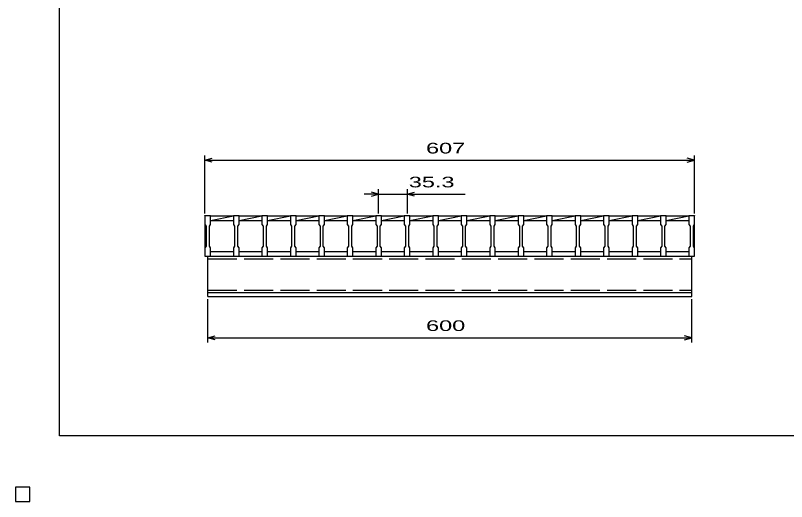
# Model space of a CAD drawing. Units: millimetres, scale not verified. Extents: x -1092 to 1039, y -770 to 632.
# Drawn here: x -1092 to -136, y -770 to -167 of the extents above; entities that cross this region are included whole.
import ezdxf
from ezdxf.enums import TextEntityAlignment as Align

# ---------------------------------------------------------------- set-up
doc = ezdxf.new("R2010")
doc.units = ezdxf.units.MM
doc.header["$LTSCALE"] = 6
doc.linetypes.add('DASHED', pattern=[7.5, 6, -1.5])
for name, color, linetype, lineweight in [('0_2', 150, 'Continuous', 25), ('16', 3, 'Continuous', 25), ('22', 4, 'Continuous', 25), ('24', 2, 'Continuous', 25), ('32', 4, 'Continuous', 25)]:
    doc.layers.add(name, color=color, linetype=linetype, lineweight=lineweight)
doc.styles.add('ベクトル', font='')
doc.styles.get('ベクトル').set_extended_font_data('ベクトル')

msp = doc.modelspace()

# ---------------------------------------------------------------- linework, layer by layer
at = {"layer": '0_2'}
for p, q in [((-1037.4, -687.9), (-1037.4, 632.1)), ((1038.6, -687.9), (-1037.4, -687.9)), ((-1074, -751.5), (-1092, -751.5)), ((-1092, -751.5), (-1092, -769.5)), ((-1074, -751.5), (-1092, -751.5)), ((-1092, -751.5), (-1092, -769.5)), ((-1074, -751.5), (-1092, -751.5)), ((-1092, -751.5), (-1092, -769.5)), ((-1074, -751.5), (-1092, -751.5)), ((-1092, -751.5), (-1092, -769.5)), ((-1074, -751.5), (-1092, -751.5)), ((-1092, -751.5), (-1092, -769.5)), ((-1074, -769.5), (-1074, -751.5)), ((-1074, -769.5), (-1074, -751.5)), ((-1074, -769.5), (-1074, -751.5)), ((-1074, -769.5), (-1074, -751.5)), ((-1074, -769.5), (-1074, -751.5)), ((-1092, -769.5), (-1074, -769.5)), ((-1092, -769.5), (-1074, -769.5)), ((-1092, -769.5), (-1074, -769.5)), ((-1092, -769.5), (-1074, -769.5)), ((-1092, -769.5), (-1074, -769.5))]:
    msp.add_line(p, q, dxfattribs=at)
at = {"layer": '16'}
for p, q in [((-857, -415.5), (-857, -414.8)), ((-857, -414.8), (-850, -414.8)), ((-857, -415.5), (-857, -426)), ((-850, -415.5), (-857, -415.5)), ((-857, -415.5), (-857, -459.5)), ((-850, -414.8), (-850, -415.5)), ((-850, -426), (-850, -415.5)), ((-850, -415.5), (-821.7, -415.5)), ((-850, -421), (-821.7, -415.5)), ((-821.7, -415.5), (-821.7, -414.8)), ((-821.7, -414.8), (-814.7, -414.8)), ((-821.7, -415.5), (-821.7, -426)), ((-814.7, -415.5), (-821.7, -415.5)), ((-814.7, -414.8), (-814.7, -415.5)), ((-814.7, -426), (-814.7, -415.5)), ((-814.7, -415.5), (-786.4, -415.5)), ((-814.7, -421), (-786.4, -415.5)), ((-786.4, -415.5), (-786.4, -414.8)), ((-786.4, -414.8), (-779.4, -414.8)), ((-786.4, -415.5), (-786.4, -426)), ((-779.4, -415.5), (-786.4, -415.5)), ((-779.4, -414.8), (-779.4, -415.5)), ((-779.4, -426), (-779.4, -415.5)), ((-779.4, -415.5), (-751.1, -415.5)), ((-779.4, -421), (-751.1, -415.5)), ((-751.1, -415.5), (-751.1, -414.8)), ((-751.1, -414.8), (-744.1, -414.8)), ((-751.1, -415.5), (-751.1, -426)), ((-744.1, -415.5), (-751.1, -415.5)), ((-744.1, -414.8), (-744.1, -415.5)), ((-744.1, -426), (-744.1, -415.5)), ((-744.1, -415.5), (-715.8, -415.5)), ((-744.1, -421), (-715.8, -415.5)), ((-715.8, -415.5), (-715.8, -414.8)), ((-715.8, -414.8), (-708.8, -414.8)), ((-715.8, -415.5), (-715.8, -426)), ((-708.8, -415.5), (-715.8, -415.5)), ((-708.8, -414.8), (-708.8, -415.5)), ((-708.8, -426), (-708.8, -415.5)), ((-708.8, -415.5), (-680.5, -415.5)), ((-708.8, -421), (-680.5, -415.5)), ((-680.5, -415.5), (-680.5, -414.8)), ((-680.5, -414.8), (-673.5, -414.8)), ((-680.5, -415.5), (-680.5, -426)), ((-673.5, -415.5), (-680.5, -415.5)), ((-673.5, -414.8), (-673.5, -415.5)), ((-673.5, -426), (-673.5, -415.5)), ((-673.5, -415.5), (-645.2, -415.5)), ((-673.5, -421), (-645.2, -415.5)), ((-645.2, -415.5), (-645.2, -414.8)), ((-645.2, -414.8), (-638.2, -414.8)), ((-645.2, -415.5), (-645.2, -426)), ((-638.2, -415.5), (-645.2, -415.5)), ((-638.2, -414.8), (-638.2, -415.5)), ((-638.2, -426), (-638.2, -415.5)), ((-638.2, -415.5), (-609.9, -415.5)), ((-638.2, -421), (-609.9, -415.5)), ((-609.9, -415.5), (-609.9, -414.8)), ((-609.9, -414.8), (-602.9, -414.8)), ((-609.9, -415.5), (-609.9, -426)), ((-602.9, -415.5), (-609.9, -415.5)), ((-602.9, -414.8), (-602.9, -415.5)), ((-602.9, -426), (-602.9, -415.5)), ((-602.9, -415.5), (-574.6, -415.5)), ((-602.9, -421), (-574.6, -415.5)), ((-574.6, -415.5), (-574.6, -414.8)), ((-574.6, -414.8), (-567.6, -414.8)), ((-574.6, -415.5), (-574.6, -426)), ((-567.6, -415.5), (-574.6, -415.5)), ((-567.6, -414.8), (-567.6, -415.5)), ((-567.6, -426), (-567.6, -415.5)), ((-567.6, -415.5), (-539.3, -415.5)), ((-567.6, -421), (-539.3, -415.5)), ((-539.3, -415.5), (-539.3, -414.8)), ((-539.3, -414.8), (-532.3, -414.8)), ((-539.3, -415.5), (-539.3, -426)), ((-532.3, -415.5), (-539.3, -415.5)), ((-532.3, -414.8), (-532.3, -415.5)), ((-532.3, -426), (-532.3, -415.5)), ((-532.3, -415.5), (-504, -415.5)), ((-532.3, -421), (-504, -415.5)), ((-504, -415.5), (-504, -414.8)), ((-504, -414.8), (-497, -414.8)), ((-504, -415.5), (-504, -426)), ((-497, -415.5), (-504, -415.5)), ((-497, -414.8), (-497, -415.5)), ((-497, -426), (-497, -415.5)), ((-497, -415.5), (-468.7, -415.5)), ((-497, -421), (-468.7, -415.5)), ((-468.7, -415.5), (-468.7, -414.8)), ((-468.7, -414.8), (-461.7, -414.8)), ((-468.7, -415.5), (-468.7, -426)), ((-461.7, -415.5), (-468.7, -415.5)), ((-461.7, -414.8), (-461.7, -415.5)), ((-461.7, -426), (-461.7, -415.5)), ((-461.7, -415.5), (-433.4, -415.5)), ((-461.7, -421), (-433.4, -415.5)), ((-433.4, -415.5), (-433.4, -414.8)), ((-433.4, -414.8), (-426.4, -414.8)), ((-433.4, -415.5), (-433.4, -426)), ((-426.4, -415.5), (-433.4, -415.5)), ((-426.4, -414.8), (-426.4, -415.5)), ((-426.4, -426), (-426.4, -415.5)), ((-426.4, -415.5), (-398.1, -415.5)), ((-426.4, -421), (-398.1, -415.5)), ((-398.1, -415.5), (-398.1, -414.8)), ((-398.1, -414.8), (-391.1, -414.8)), ((-398.1, -415.5), (-398.1, -426)), ((-391.1, -415.5), (-398.1, -415.5)), ((-391.1, -414.8), (-391.1, -415.5)), ((-391.1, -426), (-391.1, -415.5)), ((-391.1, -415.5), (-362.8, -415.5)), ((-391.1, -421), (-362.8, -415.5)), ((-362.8, -415.5), (-362.8, -414.8)), ((-362.8, -414.8), (-355.8, -414.8)), ((-362.8, -415.5), (-362.8, -426)), ((-355.8, -415.5), (-362.8, -415.5)), ((-355.8, -414.8), (-355.8, -415.5)), ((-355.8, -426), (-355.8, -415.5)), ((-355.8, -415.5), (-327.5, -415.5)), ((-355.8, -421), (-327.5, -415.5)), ((-327.5, -415.5), (-327.5, -414.8)), ((-327.5, -414.8), (-320.5, -414.8)), ((-327.5, -415.5), (-327.5, -426)), ((-320.5, -415.5), (-327.5, -415.5)), ((-320.5, -414.8), (-320.5, -415.5)), ((-320.5, -426), (-320.5, -415.5)), ((-320.5, -415.5), (-292.2, -415.5)), ((-320.5, -421), (-292.2, -415.5)), ((-292.2, -415.5), (-292.2, -414.8)), ((-292.2, -414.8), (-285.2, -414.8)), ((-292.2, -415.5), (-292.2, -426)), ((-285.2, -415.5), (-292.2, -415.5)), ((-285.2, -414.8), (-285.2, -415.5)), ((-285.2, -426), (-285.2, -415.5)), ((-285.2, -415.5), (-257, -415.5)), ((-285.2, -421), (-257, -415.519)), ((-257, -415.5), (-257, -414.8)), ((-257, -414.8), (-250, -414.8)), ((-257, -415.5), (-257, -426)), ((-250, -415.5), (-257, -415.5)), ((-250, -414.8), (-250, -415.5)), ((-250, -426), (-250, -415.5)), ((-250, -459.5), (-250, -415.5)), ((-857, -426), (-855.5, -428)), ((-855.5, -428), (-855.5, -453)), ((-851.5, -428), (-850, -426)), ((-851.5, -453), (-851.5, -428)), ((-850, -421), (-821.7, -421)), ((-821.7, -426), (-820.2, -428)), ((-820.2, -428), (-820.2, -453)), ((-816.2, -428), (-814.7, -426)), ((-816.2, -453), (-816.2, -428)), ((-814.7, -421), (-786.4, -421)), ((-786.4, -426), (-784.9, -428)), ((-784.9, -428), (-784.9, -453)), ((-780.9, -428), (-779.4, -426)), ((-780.9, -453), (-780.9, -428)), ((-779.4, -421), (-751.1, -421)), ((-751.1, -426), (-749.6, -428)), ((-749.6, -428), (-749.6, -453)), ((-745.6, -428), (-744.1, -426)), ((-745.6, -453), (-745.6, -428)), ((-744.1, -421), (-715.8, -421)), ((-715.8, -426), (-714.3, -428)), ((-714.3, -428), (-714.3, -453)), ((-710.3, -428), (-708.8, -426)), ((-710.3, -453), (-710.3, -428)), ((-708.8, -421), (-680.5, -421)), ((-680.5, -426), (-679, -428)), ((-679, -428), (-679, -453)), ((-675, -428), (-673.5, -426)), ((-675, -453), (-675, -428)), ((-673.5, -421), (-645.2, -421)), ((-645.2, -426), (-643.7, -428)), ((-643.7, -428), (-643.7, -453)), ((-639.7, -428), (-638.2, -426)), ((-639.7, -453), (-639.7, -428)), ((-638.2, -421), (-609.9, -421)), ((-609.9, -426), (-608.4, -428)), ((-608.4, -428), (-608.4, -453)), ((-604.4, -428), (-602.9, -426)), ((-604.4, -453), (-604.4, -428)), ((-602.9, -421), (-574.6, -421)), ((-574.6, -426), (-573.1, -428)), ((-573.1, -428), (-573.1, -453)), ((-569.1, -428), (-567.6, -426)), ((-569.1, -453), (-569.1, -428)), ((-567.6, -421), (-539.3, -421)), ((-539.3, -426), (-537.8, -428)), ((-537.8, -428), (-537.8, -453)), ((-533.8, -428), (-532.3, -426)), ((-533.8, -453), (-533.8, -428)), ((-532.3, -421), (-504, -421)), ((-504, -426), (-502.5, -428)), ((-502.5, -428), (-502.5, -453)), ((-498.5, -428), (-497, -426)), ((-498.5, -453), (-498.5, -428)), ((-497, -421), (-468.7, -421)), ((-468.7, -426), (-467.2, -428)), ((-467.2, -428), (-467.2, -453)), ((-463.2, -428), (-461.7, -426)), ((-463.2, -453), (-463.2, -428)), ((-461.7, -421), (-433.4, -421)), ((-433.4, -426), (-431.9, -428)), ((-431.9, -428), (-431.9, -453)), ((-427.9, -428), (-426.4, -426)), ((-427.9, -453), (-427.9, -428)), ((-426.4, -421), (-398.1, -421)), ((-398.1, -426), (-396.6, -428)), ((-396.6, -428), (-396.6, -453)), ((-392.6, -428), (-391.1, -426)), ((-392.6, -453), (-392.6, -428)), ((-391.1, -421), (-362.8, -421)), ((-362.8, -426), (-361.3, -428)), ((-361.3, -428), (-361.3, -453)), ((-357.3, -428), (-355.8, -426)), ((-357.3, -453), (-357.3, -428)), ((-355.8, -421), (-327.5, -421)), ((-327.5, -426), (-326, -428)), ((-326, -428), (-326, -453)), ((-322, -428), (-320.5, -426)), ((-322, -453), (-322, -428)), ((-320.5, -421), (-292.2, -421)), ((-292.2, -426), (-290.7, -428)), ((-290.7, -428), (-290.7, -453)), ((-286.7, -428), (-285.2, -426)), ((-286.7, -453), (-286.7, -428)), ((-285.2, -421), (-257, -421)), ((-257, -426), (-255.5, -428)), ((-255.5, -428), (-255.5, -453)), ((-251.5, -428), (-250, -426)), ((-251.5, -453), (-251.5, -428)), ((-855.5, -453), (-857, -455)), ((-857, -455), (-857, -465.5)), ((-850, -455), (-851.5, -453)), ((-850, -465.5), (-850, -455)), ((-820.2, -453), (-821.7, -455)), ((-821.7, -455), (-821.7, -465.5)), ((-814.7, -455), (-816.2, -453)), ((-814.7, -465.5), (-814.7, -455)), ((-784.9, -453), (-786.4, -455)), ((-786.4, -455), (-786.4, -465.5)), ((-779.4, -455), (-780.9, -453)), ((-779.4, -465.5), (-779.4, -455)), ((-749.6, -453), (-751.1, -455)), ((-751.1, -455), (-751.1, -465.5)), ((-744.1, -455), (-745.6, -453)), ((-744.1, -465.5), (-744.1, -455)), ((-714.3, -453), (-715.8, -455)), ((-715.8, -455), (-715.8, -465.5)), ((-708.8, -455), (-710.3, -453)), ((-708.8, -465.5), (-708.8, -455)), ((-679, -453), (-680.5, -455)), ((-680.5, -455), (-680.5, -465.5)), ((-673.5, -455), (-675, -453)), ((-673.5, -465.5), (-673.5, -455)), ((-643.7, -453), (-645.2, -455)), ((-645.2, -455), (-645.2, -465.5)), ((-638.2, -455), (-639.7, -453)), ((-638.2, -465.5), (-638.2, -455)), ((-608.4, -453), (-609.9, -455)), ((-609.9, -455), (-609.9, -465.5)), ((-602.9, -455), (-604.4, -453)), ((-602.9, -465.5), (-602.9, -455)), ((-573.1, -453), (-574.6, -455)), ((-574.6, -455), (-574.6, -465.5)), ((-567.6, -455), (-569.1, -453)), ((-567.6, -465.5), (-567.6, -455)), ((-537.8, -453), (-539.3, -455)), ((-539.3, -455), (-539.3, -465.5)), ((-532.3, -455), (-533.8, -453)), ((-532.3, -465.5), (-532.3, -455)), ((-502.5, -453), (-504, -455)), ((-504, -455), (-504, -465.5)), ((-497, -455), (-498.5, -453)), ((-497, -465.5), (-497, -455)), ((-467.2, -453), (-468.7, -455)), ((-468.7, -455), (-468.7, -465.5)), ((-461.7, -455), (-463.2, -453)), ((-461.7, -465.5), (-461.7, -455)), ((-431.9, -453), (-433.4, -455)), ((-433.4, -455), (-433.4, -465.5)), ((-426.4, -455), (-427.9, -453)), ((-426.4, -465.5), (-426.4, -455)), ((-396.6, -453), (-398.1, -455)), ((-398.1, -455), (-398.1, -465.5)), ((-391.1, -455), (-392.6, -453)), ((-391.1, -465.5), (-391.1, -455)), ((-361.3, -453), (-362.8, -455)), ((-362.8, -455), (-362.8, -465.5)), ((-355.8, -455), (-357.3, -453)), ((-355.8, -465.5), (-355.8, -455)), ((-326, -453), (-327.5, -455)), ((-327.5, -455), (-327.5, -465.5)), ((-320.5, -455), (-322, -453)), ((-320.5, -465.5), (-320.5, -455)), ((-290.7, -453), (-292.2, -455)), ((-292.2, -455), (-292.2, -465.5)), ((-285.2, -455), (-286.7, -453)), ((-285.2, -465.5), (-285.2, -455)), ((-255.5, -453), (-257, -455)), ((-257, -455), (-257, -465.5)), ((-250, -455), (-251.5, -453)), ((-250, -465.5), (-250, -455)), ((-857, -465.5), (-850, -465.5)), ((-853.5, -465.5), (-253.5, -465.5)), ((-853.5, -510.5), (-853.5, -465.5)), ((-850, -459.5), (-821.7, -459.5)), ((-821.7, -465.5), (-814.7, -465.5)), ((-814.7, -459.5), (-786.4, -459.5)), ((-786.4, -465.5), (-779.4, -465.5)), ((-779.4, -459.5), (-751.1, -459.5)), ((-751.1, -465.5), (-744.1, -465.5)), ((-744.1, -459.5), (-715.8, -459.5)), ((-715.8, -465.5), (-708.8, -465.5)), ((-708.8, -459.5), (-680.5, -459.5)), ((-680.5, -465.5), (-673.5, -465.5)), ((-673.5, -459.5), (-645.2, -459.5)), ((-645.2, -465.5), (-638.2, -465.5)), ((-638.2, -459.5), (-609.9, -459.5)), ((-609.9, -465.5), (-602.9, -465.5)), ((-602.9, -459.5), (-574.6, -459.5)), ((-574.6, -465.5), (-567.6, -465.5)), ((-567.6, -459.5), (-539.3, -459.5)), ((-539.3, -465.5), (-532.3, -465.5)), ((-532.3, -459.5), (-504, -459.5)), ((-504, -465.5), (-497, -465.5)), ((-497, -459.5), (-468.7, -459.5)), ((-468.7, -465.5), (-461.7, -465.5)), ((-461.7, -459.5), (-433.4, -459.5)), ((-433.4, -465.5), (-426.4, -465.5)), ((-426.4, -459.5), (-398.1, -459.5)), ((-398.1, -465.5), (-391.1, -465.5)), ((-391.1, -459.5), (-362.8, -459.5)), ((-362.8, -465.5), (-355.8, -465.5)), ((-355.8, -459.5), (-327.5, -459.5)), ((-327.5, -465.5), (-320.5, -465.5)), ((-320.5, -459.5), (-292.2, -459.5)), ((-292.2, -465.5), (-285.2, -465.5)), ((-285.2, -459.5), (-257, -459.5)), ((-257, -465.5), (-250, -465.5)), ((-253.5, -510.5), (-253.5, -465.5)), ((-853.5, -510.5), (-253.5, -510.5)), ((-853.5, -515.5), (-853.5, -510.5)), ((-853.5, -510.5), (-253.5, -510.5)), ((-853.5, -515.5), (-253.5, -515.5)), ((-253.5, -515.5), (-253.5, -510.5)), ((-1074, -751.5), (-1092, -751.5)), ((-1092, -751.5), (-1092, -769.5)), ((-1074, -751.5), (-1092, -751.5)), ((-1092, -751.5), (-1092, -769.5)), ((-1074, -751.5), (-1092, -751.5)), ((-1092, -751.5), (-1092, -769.5)), ((-1074, -751.5), (-1092, -751.5)), ((-1092, -751.5), (-1092, -769.5)), ((-1074, -751.5), (-1092, -751.5)), ((-1092, -751.5), (-1092, -769.5)), ((-1074, -769.5), (-1074, -751.5)), ((-1074, -769.5), (-1074, -751.5)), ((-1074, -769.5), (-1074, -751.5)), ((-1074, -769.5), (-1074, -751.5)), ((-1074, -769.5), (-1074, -751.5)), ((-1092, -769.5), (-1074, -769.5)), ((-1092, -769.5), (-1074, -769.5)), ((-1092, -769.5), (-1074, -769.5)), ((-1092, -769.5), (-1074, -769.5)), ((-1092, -769.5), (-1074, -769.5))]:
    msp.add_line(p, q, dxfattribs=at)
at = {"layer": '16', "linetype": 'DASHED'}
for p, q in [((-853.5, -468.7), (-253.5, -468.7)), ((-853.5, -507.3), (-253.5, -507.3))]:
    msp.add_line(p, q, dxfattribs=at)
at = {"layer": '22'}
for p, q in [((-857, -412.5), (-857, -340.5)), ((-857, -346.5), (-848, -344.1)), ((-249.998, -346.5), (-258.998, -344.1)), ((-249.998, -412.5), (-249.998, -340.5)), ((-848, -348.9), (-857, -346.5)), ((-857, -346.5), (-249.998, -346.5)), ((-258.998, -348.9), (-249.998, -346.5)), ((-641.7, -388.5), (-659.7, -388.5)), ((-641.7, -388.5), (-650.7, -386.1)), ((-650.7, -390.9), (-641.7, -388.5)), ((-641.7, -412.5), (-641.7, -382.5)), ((-641.7, -388.5), (-606.4, -388.5)), ((-606.4, -382.5), (-606.4, -412.5)), ((-606.4, -388.5), (-597.4, -386.1)), ((-597.4, -390.9), (-606.4, -388.5)), ((-606.4, -388.5), (-534.4, -388.5)), ((-853.5, -572.5), (-853.5, -518.5)), ((-253.5, -572.5), (-253.5, -518.5)), ((-853.5, -566.5), (-844.5, -564.1)), ((-844.5, -568.9), (-853.5, -566.5)), ((-853.5, -566.5), (-253.5, -566.5)), ((-253.5, -566.5), (-262.5, -564.1)), ((-262.5, -568.9), (-253.5, -566.5))]:
    msp.add_line(p, q, dxfattribs=at)
at = {"layer": '22', "color": 2}
for p, q in [((-1074, -751.5), (-1092, -751.5)), ((-1092, -751.5), (-1092, -769.5)), ((-1074, -751.5), (-1092, -751.5)), ((-1092, -751.5), (-1092, -769.5)), ((-1074, -751.5), (-1092, -751.5)), ((-1092, -751.5), (-1092, -769.5)), ((-1074, -769.5), (-1074, -751.5)), ((-1074, -769.5), (-1074, -751.5)), ((-1074, -769.5), (-1074, -751.5)), ((-1092, -769.5), (-1074, -769.5)), ((-1092, -769.5), (-1074, -769.5)), ((-1092, -769.5), (-1074, -769.5))]:
    msp.add_line(p, q, dxfattribs=at)
at = {"layer": '24', "color": 4}
for p, q in [((-1074, -751.5), (-1092, -751.5)), ((-1092, -751.5), (-1092, -769.5)), ((-1074, -751.5), (-1092, -751.5)), ((-1092, -751.5), (-1092, -769.5)), ((-1074, -751.5), (-1092, -751.5)), ((-1092, -751.5), (-1092, -769.5)), ((-1074, -769.5), (-1074, -751.5)), ((-1074, -769.5), (-1074, -751.5)), ((-1074, -769.5), (-1074, -751.5)), ((-1092, -769.5), (-1074, -769.5)), ((-1092, -769.5), (-1074, -769.5)), ((-1092, -769.5), (-1074, -769.5))]:
    msp.add_line(p, q, dxfattribs=at)
at = {"layer": '32'}
for p, q in [((-1074, -751.5), (-1092, -751.5)), ((-1092, -751.5), (-1092, -769.5)), ((-1074, -751.5), (-1092, -751.5)), ((-1092, -751.5), (-1092, -769.5)), ((-1074, -751.5), (-1092, -751.5)), ((-1092, -751.5), (-1092, -769.5)), ((-1074, -751.5), (-1092, -751.5)), ((-1092, -751.5), (-1092, -769.5)), ((-1074, -751.5), (-1092, -751.5)), ((-1092, -751.5), (-1092, -769.5)), ((-1074, -769.5), (-1074, -751.5)), ((-1074, -769.5), (-1074, -751.5)), ((-1074, -769.5), (-1074, -751.5)), ((-1074, -769.5), (-1074, -751.5)), ((-1074, -769.5), (-1074, -751.5)), ((-1092, -769.5), (-1074, -769.5)), ((-1092, -769.5), (-1074, -769.5)), ((-1092, -769.5), (-1074, -769.5)), ((-1092, -769.5), (-1074, -769.5)), ((-1092, -769.5), (-1074, -769.5))]:
    msp.add_line(p, q, dxfattribs=at)

# ---------------------------------------------------------------- texts
at = {"layer": '22', "color": 2, "style": 'ベクトル', "width": 1.65}
for s, p in [(' 607 ', (-591, -331.5)), (' 35.3 ', (-612.4, -373.5)), (' 600 ', (-591, -551.5))]:
    msp.add_text(s, height=13.2, dxfattribs=at).set_placement(p, align=Align.MIDDLE_LEFT)

doc.saveas('drawing.dxf')
